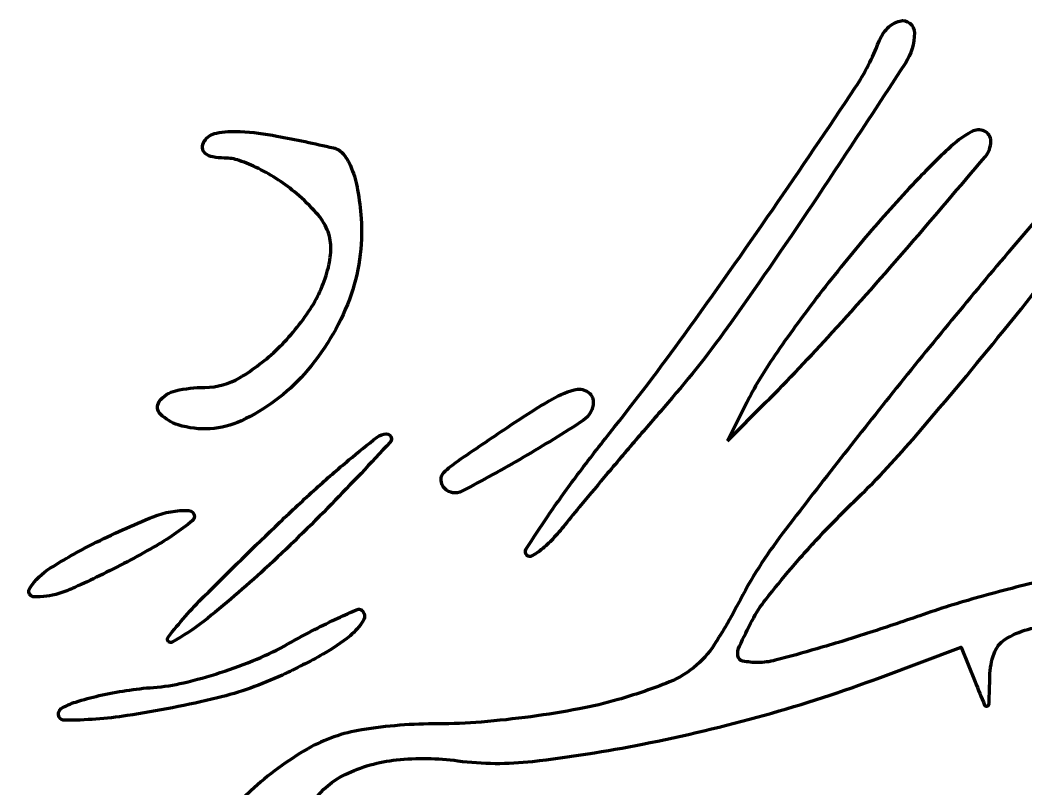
# Model space of a CAD drawing. Extents: x -683.2 to -647, y -482.4 to -428.5.
# Drawn here: x -659.911 to -657.647, y -457.207 to -455.476 of the extents above; entities that cross this region are included whole.
import ezdxf

# ---------------------------------------------------------------- set-up
doc = ezdxf.new("R2010")
doc.units = 0
doc.layers.add('layer0', color=255, linetype='CONTINUOUS', lineweight=100)

msp = doc.modelspace()

# ---------------------------------------------------------------- linework, layer by layer
at = {"layer": 'layer0'}
for p, q in [((-658.3186, -456.4233), (-658.2328, -456.3373)), ((-658.2753, -456.3373), (-658.3186, -456.4233))]:
    msp.add_line(p, q, dxfattribs=at)
msp.add_lwpolyline([(-657.9742, -456.9557), (-657.7924, -456.8881), (-657.7613, -456.9655)], dxfattribs=at)
for points, knots in [([(-658.7717, -456.6667), (-658.7747, -456.6712), (-658.774, -456.6771), (-658.7702, -456.6809), (-658.7702, -456.6809), (-658.7673, -456.6838), (-658.7628, -456.6845), (-658.7591, -456.6825), (-658.7591, -456.6825), (-658.7516, -456.6783), (-658.7444, -456.6736), (-658.7377, -456.6682), (-658.7377, -456.6682), (-658.7285, -456.6609), (-658.7198, -456.6529), (-658.7119, -456.6443), (-658.7119, -456.6443), (-658.7023, -456.6342), (-658.6932, -456.6236), (-658.6846, -456.6126), (-658.6846, -456.6126), (-658.6725, -456.5974), (-658.6603, -456.5822), (-658.6478, -456.5673), (-658.6478, -456.5673), (-658.6281, -456.5435), (-658.6083, -456.5199), (-658.5884, -456.4963), (-658.5884, -456.4963), (-658.5658, -456.4695), (-658.5431, -456.4427), (-658.5203, -456.4161), (-658.5203, -456.4161), (-658.4977, -456.3897), (-658.4752, -456.3635), (-658.4524, -456.3373), (-658.4524, -456.3373), (-658.4023, -456.2796), (-658.3551, -456.2195), (-658.3109, -456.1573), (-658.3109, -456.1573), (-658.2443, -456.0635), (-658.1791, -455.9687), (-658.1154, -455.873), (-658.1154, -455.873), (-658.049, -455.7733), (-657.9833, -455.6733), (-657.9182, -455.5729), (-657.9182, -455.5729), (-657.905, -455.5526), (-657.8979, -455.5289), (-657.8979, -455.5046), (-657.8979, -455.5046), (-657.8979, -455.4963), (-657.9016, -455.4885), (-657.908, -455.4832), (-657.908, -455.4832), (-657.9143, -455.4781), (-657.9227, -455.4762), (-657.9305, -455.4782), (-657.9305, -455.4782), (-657.9412, -455.481), (-657.9508, -455.4866), (-657.9584, -455.4945), (-657.9584, -455.4945), (-657.9669, -455.5034), (-657.9735, -455.5138), (-657.9779, -455.5252), (-657.9779, -455.5252), (-657.9918, -455.5613), (-658.0096, -455.5958), (-658.031, -455.6279), (-658.031, -455.6279), (-658.0922, -455.7198), (-658.1541, -455.8112), (-658.2167, -455.9022), (-658.2167, -455.9022), (-658.2818, -455.9968), (-658.348, -456.0906), (-658.4153, -456.1837), (-658.4153, -456.1837), (-658.4697, -456.2589), (-658.5258, -456.3329), (-658.5836, -456.4056), (-658.5836, -456.4056), (-658.6097, -456.4386), (-658.6354, -456.4719), (-658.6607, -456.5056), (-658.6607, -456.5056), (-658.6821, -456.5342), (-658.7028, -456.5632), (-658.7228, -456.5927), (-658.7228, -456.5927), (-658.7394, -456.6172), (-658.7557, -456.6419), (-658.7717, -456.6667), (-658.7717, -456.6667), (-658.7717, -456.6667), (-658.7717, -456.6667), (-658.7717, -456.6667)], [0, 0, 0, 0, 0.04, 0.04, 0.04, 0.04, 0.08, 0.08, 0.08, 0.08, 0.12, 0.12, 0.12, 0.12, 0.16, 0.16, 0.16, 0.16, 0.2, 0.2, 0.2, 0.2, 0.24, 0.24, 0.24, 0.24, 0.28, 0.28, 0.28, 0.28, 0.32, 0.32, 0.32, 0.32, 0.36, 0.36, 0.36, 0.36, 0.4, 0.4, 0.4, 0.4, 0.44, 0.44, 0.44, 0.44, 0.48, 0.48, 0.48, 0.48, 0.52, 0.52, 0.52, 0.52, 0.56, 0.56, 0.56, 0.56, 0.6, 0.6, 0.6, 0.6, 0.64, 0.64, 0.64, 0.64, 0.68, 0.68, 0.68, 0.68, 0.72, 0.72, 0.72, 0.72, 0.76, 0.76, 0.76, 0.76, 0.8, 0.8, 0.8, 0.8, 0.84, 0.84, 0.84, 0.84, 0.88, 0.88, 0.88, 0.88, 0.92, 0.92, 0.92, 0.92, 0.96, 0.96, 0.96, 0.96, 1, 1, 1, 1]), ([(-657.7613, -456.9655), (-657.7543, -456.983), (-657.7471, -457.0006), (-657.7398, -457.0181), (-657.7398, -457.0181), (-657.7389, -457.0203), (-657.7363, -457.0214), (-657.7341, -457.0206), (-657.7341, -457.0206), (-657.7316, -457.0196), (-657.7299, -457.0173), (-657.7298, -457.0146), (-657.7298, -457.0146), (-657.7291, -456.994), (-657.7285, -456.9735), (-657.728, -456.9529), (-657.728, -456.9529), (-657.7276, -456.9355), (-657.7244, -456.9183), (-657.7187, -456.902), (-657.7187, -456.902), (-657.7141, -456.8891), (-657.7055, -456.8781), (-657.6941, -456.8706), (-657.6941, -456.8706), (-657.6783, -456.8603), (-657.661, -456.8526), (-657.6428, -456.8479), (-657.6428, -456.8479), (-657.6041, -456.838), (-657.5652, -456.8289), (-657.5261, -456.8206), (-657.5261, -456.8206), (-657.4739, -456.8095), (-657.4213, -456.8006), (-657.3683, -456.7938), (-657.3683, -456.7938), (-657.3303, -456.789), (-657.2917, -456.7882), (-657.2535, -456.7916), (-657.2535, -456.7916), (-657.23, -456.7937), (-657.2073, -456.8007), (-657.1868, -456.8121), (-657.1868, -456.8121), (-657.1726, -456.82), (-657.1652, -456.8363), (-657.1688, -456.8522), (-657.1688, -456.8522), (-657.1788, -456.8978), (-657.1885, -456.9434), (-657.1978, -456.9892), (-657.1978, -456.9892), (-657.2021, -457.0105), (-657.205, -457.0321), (-657.2063, -457.0538), (-657.2063, -457.0538), (-657.2068, -457.0626), (-657.2046, -457.0712), (-657.1998, -457.0785), (-657.1998, -457.0785), (-657.1962, -457.084), (-657.1888, -457.0857), (-657.1832, -457.0822), (-657.1832, -457.0822), (-657.1768, -457.0782), (-657.1714, -457.0729), (-657.1674, -457.0665), (-657.1674, -457.0665), (-657.1611, -457.0564), (-657.1553, -457.046), (-657.1503, -457.0352), (-657.1503, -457.0352), (-657.1443, -457.0226), (-657.1391, -457.0096), (-657.1346, -456.9963), (-657.1346, -456.9963), (-657.1301, -456.9826), (-657.1262, -456.9687), (-657.1231, -456.9546), (-657.1231, -456.9546), (-657.1202, -456.9413), (-657.1167, -456.9282), (-657.1127, -456.9152), (-657.1127, -456.9152), (-657.1093, -456.9044), (-657.1052, -456.8939), (-657.1002, -456.8837), (-657.1002, -456.8837), (-657.0967, -456.8764), (-657.0925, -456.8695), (-657.0876, -456.8629), (-657.0876, -456.8629), (-657.0853, -456.8598), (-657.0811, -456.8587), (-657.0775, -456.8603), (-657.0775, -456.8603), (-656.9916, -456.8998), (-656.9062, -456.9405), (-656.8215, -456.9824), (-656.8215, -456.9824), (-656.7645, -457.0106), (-656.7087, -457.0412), (-656.6543, -457.0742), (-656.6543, -457.0742), (-656.6181, -457.0963), (-656.583, -457.1202), (-656.5493, -457.1458), (-656.5493, -457.1458), (-656.536, -457.1559), (-656.5311, -457.1734), (-656.537, -457.1888), (-656.537, -457.1888), (-656.5486, -457.2191), (-656.5489, -457.2526), (-656.5377, -457.283), (-656.5377, -457.283), (-656.5246, -457.3189), (-656.5038, -457.3515), (-656.4769, -457.3786), (-656.4769, -457.3786), (-656.4472, -457.4084), (-656.4121, -457.4323), (-656.3735, -457.4489), (-656.3735, -457.4489), (-656.3365, -457.4648), (-656.2965, -457.4723), (-656.2563, -457.471), (-656.2563, -457.471), (-656.2434, -457.4706), (-656.2306, -457.4699), (-656.2177, -457.469), (-656.2177, -457.469), (-656.2148, -457.4688), (-656.2125, -457.4662), (-656.2126, -457.4633), (-656.2126, -457.4633), (-656.2128, -457.4598), (-656.2146, -457.4567), (-656.2175, -457.4548), (-656.2175, -457.4548), (-656.231, -457.4457), (-656.2446, -457.4367), (-656.2584, -457.428), (-656.2584, -457.428), (-656.3002, -457.4011), (-656.3414, -457.3733), (-656.382, -457.3446), (-656.382, -457.3446), (-656.4039, -457.3292), (-656.4236, -457.311), (-656.4409, -457.2905), (-656.4409, -457.2905), (-656.4518, -457.2776), (-656.4589, -457.2618), (-656.4611, -457.245), (-656.4611, -457.245), (-656.4633, -457.2287), (-656.4603, -457.2122), (-656.4525, -457.1977), (-656.4525, -457.1977), (-656.4458, -457.1852), (-656.4366, -457.1742), (-656.4254, -457.1653), (-656.4254, -457.1653), (-656.4148, -457.157), (-656.4023, -457.1512), (-656.389, -457.1487), (-656.389, -457.1487), (-656.3698, -457.145), (-656.3502, -457.1437), (-656.3306, -457.1448), (-656.3306, -457.1448), (-656.2938, -457.1468), (-656.257, -457.1496), (-656.2203, -457.1532), (-656.2203, -457.1532), (-656.1939, -457.1558), (-656.1676, -457.1591), (-656.1414, -457.1631), (-656.1414, -457.1631), (-656.1167, -457.1669), (-656.0922, -457.1715), (-656.0678, -457.1769), (-656.0678, -457.1769), (-656.0475, -457.1814), (-656.0273, -457.1865), (-656.0073, -457.1922), (-656.0073, -457.1922), (-655.9971, -457.1951), (-655.9876, -457.2), (-655.9793, -457.2066), (-655.9793, -457.2066), (-655.9583, -457.2231), (-655.9441, -457.2468), (-655.9393, -457.2731), (-655.9393, -457.2731), (-655.933, -457.3079), (-655.9321, -457.3435), (-655.9368, -457.3787), (-655.9368, -457.3787), (-655.9419, -457.4178), (-655.9525, -457.4561), (-655.9683, -457.4922), (-655.9683, -457.4922), (-655.983, -457.5258), (-656.0034, -457.5565), (-656.0287, -457.583), (-656.0287, -457.583), (-656.0402, -457.5948), (-656.051, -457.6072), (-656.0613, -457.6201), (-656.0613, -457.6201), (-656.0691, -457.6297), (-656.0759, -457.6401), (-656.0816, -457.6512), (-656.0816, -457.6512), (-656.0848, -457.6573), (-656.0865, -457.6642), (-656.0868, -457.6712), (-656.0868, -457.6712), (-656.0869, -457.6756), (-656.0834, -457.6794), (-656.079, -457.6795), (-656.079, -457.6795), (-656.0789, -457.6795), (-656.0788, -457.6795), (-656.0787, -457.6795), (-656.0787, -457.6795), (-656.0591, -457.6795), (-656.0401, -457.6725), (-656.0252, -457.6596), (-656.0252, -457.6596), (-655.9991, -457.6371), (-655.9747, -457.6128), (-655.9521, -457.5868), (-655.9521, -457.5868), (-655.928, -457.5591), (-655.9061, -457.5295), (-655.8865, -457.4984), (-655.8865, -457.4984), (-655.8712, -457.474), (-655.8598, -457.4473), (-655.8528, -457.4193), (-655.8528, -457.4193), (-655.8497, -457.4069), (-655.8478, -457.3942), (-655.8474, -457.3815), (-655.8474, -457.3815), (-655.8468, -457.3671), (-655.8472, -457.3527), (-655.8487, -457.3383), (-655.8487, -457.3383), (-655.8502, -457.3243), (-655.8527, -457.3104), (-655.8561, -457.2967), (-655.8561, -457.2967), (-655.8591, -457.2852), (-655.8634, -457.274), (-655.869, -457.2635), (-655.869, -457.2635), (-655.8825, -457.2384), (-655.9023, -457.2171), (-655.9264, -457.2019), (-655.9264, -457.2019), (-655.967, -457.1763), (-656.0091, -457.1531), (-656.0524, -457.1324), (-656.0524, -457.1324), (-656.0972, -457.1111), (-656.1432, -457.0927), (-656.1902, -457.0771), (-656.1902, -457.0771), (-656.2244, -457.0658), (-656.2602, -457.06), (-656.2961, -457.06), (-656.2961, -457.06), (-656.3329, -457.06), (-656.3694, -457.055), (-656.4048, -457.0451), (-656.4048, -457.0451), (-656.4526, -457.0316), (-656.4995, -457.0156), (-656.5455, -456.9969), (-656.5455, -456.9969), (-656.6012, -456.9742), (-656.6558, -456.9488), (-656.709, -456.9207), (-656.709, -456.9207), (-656.7703, -456.8885), (-656.8306, -456.8543), (-656.8897, -456.8182), (-656.8897, -456.8182), (-656.9388, -456.7883), (-656.9884, -456.7594), (-657.0386, -456.7316), (-657.0386, -456.7316), (-657.0653, -456.7168), (-657.0936, -456.7053), (-657.123, -456.6974), (-657.123, -456.6974), (-657.1508, -456.6899), (-657.1796, -456.6863), (-657.2084, -456.6867), (-657.2084, -456.6867), (-657.2568, -456.6874), (-657.3051, -456.6897), (-657.3533, -456.6935), (-657.3533, -456.6935), (-657.39, -456.6963), (-657.4265, -456.7011), (-657.4627, -456.7077), (-657.4627, -456.7077), (-657.5102, -456.7164), (-657.5574, -456.7262), (-657.6044, -456.7371), (-657.6044, -456.7371), (-657.6542, -456.7487), (-657.7037, -456.7614), (-657.7529, -456.7752), (-657.7529, -456.7752), (-657.7975, -456.7878), (-657.8417, -456.8016), (-657.8854, -456.8169), (-657.8854, -456.8169), (-657.9254, -456.8308), (-657.9655, -456.8443), (-658.0058, -456.8573), (-658.0058, -456.8573), (-658.0428, -456.8692), (-658.08, -456.8806), (-658.1174, -456.8914), (-658.1174, -456.8914), (-658.1486, -456.9004), (-658.1799, -456.9091), (-658.2112, -456.9173), (-658.2112, -456.9173), (-658.224, -456.9207), (-658.2371, -456.9224), (-658.2502, -456.9224), (-658.2502, -456.9224), (-658.2617, -456.9224), (-658.273, -456.9213), (-658.2842, -456.9191), (-658.2842, -456.9191), (-658.29, -456.918), (-658.2944, -456.9134), (-658.2952, -456.9076), (-658.2952, -456.9076), (-658.2961, -456.8999), (-658.2949, -456.8922), (-658.2916, -456.8852), (-658.2916, -456.8852), (-658.2824, -456.8658), (-658.2728, -456.8467), (-658.2629, -456.8277), (-658.2629, -456.8277), (-658.2541, -456.811), (-658.2438, -456.795), (-658.2322, -456.7801), (-658.2322, -456.7801), (-658.2137, -456.7564), (-658.1948, -456.7332), (-658.1753, -456.7103), (-658.1753, -456.7103), (-658.153, -456.6843), (-658.1301, -456.6588), (-658.1066, -456.6338), (-658.1066, -456.6338), (-658.0832, -456.609), (-658.0592, -456.5847), (-658.0347, -456.561), (-658.0347, -456.561), (-657.9882, -456.5162), (-657.9438, -456.4692), (-657.9017, -456.4202), (-657.9017, -456.4202), (-657.8367, -456.3447), (-657.7726, -456.2682), (-657.7097, -456.191), (-657.7097, -456.191), (-657.64, -456.1053), (-657.5714, -456.0187), (-657.504, -455.9312), (-657.504, -455.9312), (-657.4404, -455.8485), (-657.3781, -455.7649), (-657.3173, -455.6803), (-657.3173, -455.6803), (-657.3066, -455.6654), (-657.2986, -455.6489), (-657.2936, -455.6313), (-657.2936, -455.6313), (-657.293, -455.6289), (-657.2932, -455.6263), (-657.2942, -455.6241), (-657.2942, -455.6241), (-657.2966, -455.6188), (-657.3028, -455.6165), (-657.3081, -455.6189), (-657.3081, -455.6189), (-657.3305, -455.6291), (-657.3513, -455.6427), (-657.3696, -455.6592), (-657.3696, -455.6592), (-657.3997, -455.6862), (-657.4288, -455.7144), (-657.4567, -455.7437), (-657.4567, -455.7437), (-657.533, -455.8234), (-657.6068, -455.9053), (-657.6782, -455.9894), (-657.6782, -455.9894), (-657.7692, -456.0965), (-657.8585, -456.2049), (-657.9464, -456.3146), (-657.9464, -456.3146), (-658.0302, -456.4193), (-658.1129, -456.525), (-658.1944, -456.6316), (-658.1944, -456.6316), (-658.2325, -456.6816), (-658.2662, -456.7348), (-658.2951, -456.7906), (-658.2951, -456.7906), (-658.3113, -456.8221), (-658.3292, -456.8527), (-658.3484, -456.8824), (-658.3484, -456.8824), (-658.3611, -456.902), (-658.3769, -456.9195), (-658.3951, -456.934), (-658.3951, -456.934), (-658.4139, -456.949), (-658.4348, -456.9609), (-658.4572, -456.9695), (-658.4572, -456.9695), (-658.4926, -456.9831), (-658.5285, -456.9951), (-658.5649, -457.0057), (-658.5649, -457.0057), (-658.5937, -457.0141), (-658.6228, -457.0211), (-658.6522, -457.0266), (-658.6522, -457.0266), (-658.6883, -457.0334), (-658.7245, -457.0392), (-658.761, -457.0442), (-658.761, -457.0442), (-658.7982, -457.0492), (-658.8354, -457.0532), (-658.8729, -457.0562), (-658.8729, -457.0562), (-658.9052, -457.0589), (-658.9376, -457.0602), (-658.9701, -457.0602), (-658.9701, -457.0602), (-659.0276, -457.0603), (-659.085, -457.0648), (-659.1418, -457.0738), (-659.1418, -457.0738), (-659.1844, -457.0805), (-659.2255, -457.0949), (-659.2629, -457.1164), (-659.2629, -457.1164), (-659.3092, -457.1429), (-659.3523, -457.1747), (-659.3913, -457.2111), (-659.3913, -457.2111), (-659.4688, -457.2835), (-659.5451, -457.3572), (-659.6201, -457.4323), (-659.6201, -457.4323), (-659.6627, -457.4751), (-659.7066, -457.5166), (-659.7516, -457.5569), (-659.7516, -457.5569), (-659.7899, -457.5911), (-659.8298, -457.6235), (-659.871, -457.654), (-659.871, -457.654), (-659.9094, -457.6824), (-659.9492, -457.7088), (-659.9903, -457.7331), (-659.9903, -457.7331), (-660.0329, -457.7583), (-660.0765, -457.7815), (-660.1212, -457.8027)], [0, 0, 0, 0, 0.008197, 0.008197, 0.008197, 0.008197, 0.016393, 0.016393, 0.016393, 0.016393, 0.02459, 0.02459, 0.02459, 0.02459, 0.032787, 0.032787, 0.032787, 0.032787, 0.040984, 0.040984, 0.040984, 0.040984, 0.04918, 0.04918, 0.04918, 0.04918, 0.057377, 0.057377, 0.057377, 0.057377, 0.065574, 0.065574, 0.065574, 0.065574, 0.07377, 0.07377, 0.07377, 0.07377, 0.081967, 0.081967, 0.081967, 0.081967, 0.090164, 0.090164, 0.090164, 0.090164, 0.098361, 0.098361, 0.098361, 0.098361, 0.106557, 0.106557, 0.106557, 0.106557, 0.114754, 0.114754, 0.114754, 0.114754, 0.122951, 0.122951, 0.122951, 0.122951, 0.131148, 0.131148, 0.131148, 0.131148, 0.139344, 0.139344, 0.139344, 0.139344, 0.147541, 0.147541, 0.147541, 0.147541, 0.155738, 0.155738, 0.155738, 0.155738, 0.163934, 0.163934, 0.163934, 0.163934, 0.172131, 0.172131, 0.172131, 0.172131, 0.180328, 0.180328, 0.180328, 0.180328, 0.188525, 0.188525, 0.188525, 0.188525, 0.196721, 0.196721, 0.196721, 0.196721, 0.204918, 0.204918, 0.204918, 0.204918, 0.213115, 0.213115, 0.213115, 0.213115, 0.221311, 0.221311, 0.221311, 0.221311, 0.229508, 0.229508, 0.229508, 0.229508, 0.237705, 0.237705, 0.237705, 0.237705, 0.245902, 0.245902, 0.245902, 0.245902, 0.254098, 0.254098, 0.254098, 0.254098, 0.262295, 0.262295, 0.262295, 0.262295, 0.270492, 0.270492, 0.270492, 0.270492, 0.278689, 0.278689, 0.278689, 0.278689, 0.286885, 0.286885, 0.286885, 0.286885, 0.295082, 0.295082, 0.295082, 0.295082, 0.303279, 0.303279, 0.303279, 0.303279, 0.311475, 0.311475, 0.311475, 0.311475, 0.319672, 0.319672, 0.319672, 0.319672, 0.327869, 0.327869, 0.327869, 0.327869, 0.336066, 0.336066, 0.336066, 0.336066, 0.344262, 0.344262, 0.344262, 0.344262, 0.352459, 0.352459, 0.352459, 0.352459, 0.360656, 0.360656, 0.360656, 0.360656, 0.368852, 0.368852, 0.368852, 0.368852, 0.377049, 0.377049, 0.377049, 0.377049, 0.385246, 0.385246, 0.385246, 0.385246, 0.393443, 0.393443, 0.393443, 0.393443, 0.401639, 0.401639, 0.401639, 0.401639, 0.409836, 0.409836, 0.409836, 0.409836, 0.418033, 0.418033, 0.418033, 0.418033, 0.426229, 0.426229, 0.426229, 0.426229, 0.434426, 0.434426, 0.434426, 0.434426, 0.442623, 0.442623, 0.442623, 0.442623, 0.45082, 0.45082, 0.45082, 0.45082, 0.459016, 0.459016, 0.459016, 0.459016, 0.467213, 0.467213, 0.467213, 0.467213, 0.47541, 0.47541, 0.47541, 0.47541, 0.483607, 0.483607, 0.483607, 0.483607, 0.491803, 0.491803, 0.491803, 0.491803, 0.5, 0.5, 0.5, 0.5, 0.508197, 0.508197, 0.508197, 0.508197, 0.516393, 0.516393, 0.516393, 0.516393, 0.52459, 0.52459, 0.52459, 0.52459, 0.532787, 0.532787, 0.532787, 0.532787, 0.540984, 0.540984, 0.540984, 0.540984, 0.54918, 0.54918, 0.54918, 0.54918, 0.557377, 0.557377, 0.557377, 0.557377, 0.565574, 0.565574, 0.565574, 0.565574, 0.57377, 0.57377, 0.57377, 0.57377, 0.581967, 0.581967, 0.581967, 0.581967, 0.590164, 0.590164, 0.590164, 0.590164, 0.598361, 0.598361, 0.598361, 0.598361, 0.606557, 0.606557, 0.606557, 0.606557, 0.614754, 0.614754, 0.614754, 0.614754, 0.622951, 0.622951, 0.622951, 0.622951, 0.631148, 0.631148, 0.631148, 0.631148, 0.639344, 0.639344, 0.639344, 0.639344, 0.647541, 0.647541, 0.647541, 0.647541, 0.655738, 0.655738, 0.655738, 0.655738, 0.663934, 0.663934, 0.663934, 0.663934, 0.672131, 0.672131, 0.672131, 0.672131, 0.680328, 0.680328, 0.680328, 0.680328, 0.688525, 0.688525, 0.688525, 0.688525, 0.696721, 0.696721, 0.696721, 0.696721, 0.704918, 0.704918, 0.704918, 0.704918, 0.713115, 0.713115, 0.713115, 0.713115, 0.721311, 0.721311, 0.721311, 0.721311, 0.729508, 0.729508, 0.729508, 0.729508, 0.737705, 0.737705, 0.737705, 0.737705, 0.745902, 0.745902, 0.745902, 0.745902, 0.754098, 0.754098, 0.754098, 0.754098, 0.762295, 0.762295, 0.762295, 0.762295, 0.770492, 0.770492, 0.770492, 0.770492, 0.778688, 0.778688, 0.778688, 0.778688, 0.786885, 0.786885, 0.786885, 0.786885, 0.795082, 0.795082, 0.795082, 0.795082, 0.803279, 0.803279, 0.803279, 0.803279, 0.811475, 0.811475, 0.811475, 0.811475, 0.819672, 0.819672, 0.819672, 0.819672, 0.827869, 0.827869, 0.827869, 0.827869, 0.836066, 0.836066, 0.836066, 0.836066, 0.844262, 0.844262, 0.844262, 0.844262, 0.852459, 0.852459, 0.852459, 0.852459, 0.860656, 0.860656, 0.860656, 0.860656, 0.868852, 0.868852, 0.868852, 0.868852, 0.877049, 0.877049, 0.877049, 0.877049, 0.885246, 0.885246, 0.885246, 0.885246, 0.893443, 0.893443, 0.893443, 0.893443, 0.901639, 0.901639, 0.901639, 0.901639, 0.909836, 0.909836, 0.909836, 0.909836, 0.918033, 0.918033, 0.918033, 0.918033, 0.926229, 0.926229, 0.926229, 0.926229, 0.934426, 0.934426, 0.934426, 0.934426, 0.942623, 0.942623, 0.942623, 0.942623, 0.95082, 0.95082, 0.95082, 0.95082, 0.959016, 0.959016, 0.959016, 0.959016, 0.967213, 0.967213, 0.967213, 0.967213, 0.97541, 0.97541, 0.97541, 0.97541, 0.983607, 0.983607, 0.983607, 0.983607, 0.991803, 0.991803, 0.991803, 0.991803, 1, 1, 1, 1]), ([(-658.2328, -456.3373), (-658.1816, -456.2859), (-658.1315, -456.2333), (-658.0826, -456.1795), (-658.0826, -456.1795), (-658.0241, -456.1152), (-657.9665, -456.05), (-657.9097, -455.9841), (-657.9097, -455.9841), (-657.8525, -455.9177), (-657.7955, -455.8511), (-657.7389, -455.7843), (-657.7389, -455.7843), (-657.7305, -455.7744), (-657.7258, -455.7618), (-657.7258, -455.7488), (-657.7258, -455.7488), (-657.7258, -455.7392), (-657.7314, -455.7304), (-657.7402, -455.7263), (-657.7402, -455.7263), (-657.7495, -455.722), (-657.7602, -455.7224), (-657.7691, -455.7274), (-657.7691, -455.7274), (-657.7883, -455.7381), (-657.8062, -455.7512), (-657.8221, -455.7664), (-657.8221, -455.7664), (-657.8495, -455.7924), (-657.8762, -455.8193), (-657.9022, -455.8469), (-657.9022, -455.8469), (-657.9409, -455.888), (-657.9784, -455.9301), (-658.0147, -455.9732), (-658.0147, -455.9732), (-658.0524, -456.018), (-658.0891, -456.0637), (-658.1245, -456.1103), (-658.1245, -456.1103), (-658.1566, -456.1525), (-658.1876, -456.1956), (-658.2176, -456.2393), (-658.2176, -456.2393), (-658.239, -456.2707), (-658.2583, -456.3034), (-658.2753, -456.3373)], [0, 0, 0, 0, 0.083333, 0.083333, 0.083333, 0.083333, 0.166667, 0.166667, 0.166667, 0.166667, 0.25, 0.25, 0.25, 0.25, 0.333333, 0.333333, 0.333333, 0.333333, 0.416667, 0.416667, 0.416667, 0.416667, 0.5, 0.5, 0.5, 0.5, 0.583333, 0.583333, 0.583333, 0.583333, 0.666667, 0.666667, 0.666667, 0.666667, 0.75, 0.75, 0.75, 0.75, 0.833333, 0.833333, 0.833333, 0.833333, 0.916667, 0.916667, 0.916667, 0.916667, 1, 1, 1, 1]), ([(-659.5549, -456.3873), (-659.5081, -456.4022), (-659.4573, -456.399), (-659.4128, -456.3782), (-659.4128, -456.3782), (-659.3588, -456.3531), (-659.3105, -456.3172), (-659.271, -456.2726), (-659.271, -456.2726), (-659.2273, -456.2232), (-659.193, -456.1664), (-659.1697, -456.1048), (-659.1697, -456.1048), (-659.1478, -456.0467), (-659.1388, -455.9844), (-659.1433, -455.9225), (-659.1433, -455.9225), (-659.1449, -455.9009), (-659.1475, -455.8795), (-659.1511, -455.8581), (-659.1511, -455.8581), (-659.1539, -455.8417), (-659.1584, -455.8256), (-659.1645, -455.8101), (-659.1645, -455.8101), (-659.169, -455.7987), (-659.1752, -455.7879), (-659.1828, -455.7783), (-659.1828, -455.7783), (-659.1885, -455.771), (-659.1966, -455.7659), (-659.2057, -455.7638), (-659.2057, -455.7638), (-659.2479, -455.7541), (-659.2902, -455.7451), (-659.3328, -455.7371), (-659.3328, -455.7371), (-659.36, -455.7319), (-659.3877, -455.7285), (-659.4154, -455.7271), (-659.4154, -455.7271), (-659.4333, -455.7262), (-659.4513, -455.7273), (-659.469, -455.7305), (-659.469, -455.7305), (-659.4803, -455.7325), (-659.4902, -455.7392), (-659.4962, -455.749), (-659.4962, -455.749), (-659.499, -455.7535), (-659.5004, -455.7587), (-659.5001, -455.764), (-659.5001, -455.764), (-659.4999, -455.7688), (-659.4977, -455.7732), (-659.4941, -455.7763), (-659.4941, -455.7763), (-659.4892, -455.7803), (-659.4833, -455.7831), (-659.4771, -455.7842), (-659.4771, -455.7842), (-659.4684, -455.7859), (-659.4595, -455.7867), (-659.4506, -455.7867), (-659.4506, -455.7867), (-659.4393, -455.7867), (-659.4282, -455.7885), (-659.4176, -455.7922), (-659.4176, -455.7922), (-659.4029, -455.7973), (-659.3885, -455.8033), (-659.3745, -455.8102), (-659.3745, -455.8102), (-659.3589, -455.8179), (-659.3438, -455.8266), (-659.3292, -455.8362), (-659.3292, -455.8362), (-659.3149, -455.8455), (-659.3013, -455.8557), (-659.2885, -455.8668), (-659.2885, -455.8668), (-659.2726, -455.8805), (-659.2576, -455.8951), (-659.2435, -455.9106), (-659.2435, -455.9106), (-659.2335, -455.9217), (-659.2253, -455.9344), (-659.2194, -455.9482), (-659.2194, -455.9482), (-659.2141, -455.9604), (-659.2114, -455.9735), (-659.2113, -455.9868), (-659.2113, -455.9868), (-659.2112, -456.0024), (-659.2131, -456.0179), (-659.2169, -456.033), (-659.2169, -456.033), (-659.2252, -456.0661), (-659.2388, -456.0976), (-659.2574, -456.1262), (-659.2574, -456.1262), (-659.2783, -456.1587), (-659.3029, -456.1886), (-659.3306, -456.2156), (-659.3306, -456.2156), (-659.3566, -456.2408), (-659.3854, -456.2629), (-659.4166, -456.2815), (-659.4166, -456.2815), (-659.4402, -456.2955), (-659.4671, -456.3029), (-659.4946, -456.3029), (-659.4946, -456.3029), (-659.5169, -456.3029), (-659.5392, -456.3055), (-659.561, -456.3105), (-659.561, -456.3105), (-659.5757, -456.3138), (-659.5887, -456.3225), (-659.5974, -456.3347), (-659.5974, -456.3347), (-659.6038, -456.3436), (-659.6027, -456.3558), (-659.5948, -456.3634), (-659.5948, -456.3634), (-659.5836, -456.3744), (-659.5699, -456.3826), (-659.5549, -456.3873), (-659.5549, -456.3873), (-659.5549, -456.3873), (-659.5549, -456.3873), (-659.5549, -456.3873)], [0, 0, 0, 0, 0.030303, 0.030303, 0.030303, 0.030303, 0.060606, 0.060606, 0.060606, 0.060606, 0.090909, 0.090909, 0.090909, 0.090909, 0.121212, 0.121212, 0.121212, 0.121212, 0.151515, 0.151515, 0.151515, 0.151515, 0.181818, 0.181818, 0.181818, 0.181818, 0.212121, 0.212121, 0.212121, 0.212121, 0.242424, 0.242424, 0.242424, 0.242424, 0.272727, 0.272727, 0.272727, 0.272727, 0.30303, 0.30303, 0.30303, 0.30303, 0.333333, 0.333333, 0.333333, 0.333333, 0.363636, 0.363636, 0.363636, 0.363636, 0.393939, 0.393939, 0.393939, 0.393939, 0.424242, 0.424242, 0.424242, 0.424242, 0.454545, 0.454545, 0.454545, 0.454545, 0.484848, 0.484848, 0.484848, 0.484848, 0.515152, 0.515152, 0.515152, 0.515152, 0.545455, 0.545455, 0.545455, 0.545455, 0.575758, 0.575758, 0.575758, 0.575758, 0.606061, 0.606061, 0.606061, 0.606061, 0.636364, 0.636364, 0.636364, 0.636364, 0.666667, 0.666667, 0.666667, 0.666667, 0.69697, 0.69697, 0.69697, 0.69697, 0.727273, 0.727273, 0.727273, 0.727273, 0.757576, 0.757576, 0.757576, 0.757576, 0.787879, 0.787879, 0.787879, 0.787879, 0.818182, 0.818182, 0.818182, 0.818182, 0.848485, 0.848485, 0.848485, 0.848485, 0.878788, 0.878788, 0.878788, 0.878788, 0.909091, 0.909091, 0.909091, 0.909091, 0.939394, 0.939394, 0.939394, 0.939394, 0.969697, 0.969697, 0.969697, 0.969697, 1, 1, 1, 1]), ([(-658.9634, -456.5121), (-658.9629, -456.5192), (-658.9598, -456.5258), (-658.9549, -456.5308), (-658.9549, -456.5308), (-658.9447, -456.541), (-658.9291, -456.5433), (-658.9163, -456.5367), (-658.9163, -456.5367), (-658.8694, -456.5122), (-658.8231, -456.4866), (-658.7774, -456.46), (-658.7774, -456.46), (-658.7319, -456.4334), (-658.687, -456.4057), (-658.6428, -456.3769), (-658.6428, -456.3769), (-658.629, -456.3678), (-658.6207, -456.3524), (-658.6207, -456.3358), (-658.6207, -456.3358), (-658.6207, -456.3261), (-658.6258, -456.3171), (-658.6341, -456.3122), (-658.6341, -456.3122), (-658.6431, -456.3069), (-658.6539, -456.3055), (-658.6639, -456.3085), (-658.6639, -456.3085), (-658.6836, -456.3143), (-658.7025, -456.3226), (-658.72, -456.3332), (-658.72, -456.3332), (-658.7517, -456.3523), (-658.783, -456.3723), (-658.8137, -456.3929), (-658.8137, -456.3929), (-658.8511, -456.4181), (-658.8884, -456.4434), (-658.9256, -456.4688), (-658.9256, -456.4688), (-658.9367, -456.4764), (-658.9471, -456.485), (-658.9568, -456.4944), (-658.9568, -456.4944), (-658.9615, -456.4991), (-658.964, -456.5055), (-658.9634, -456.5121), (-658.9634, -456.5121), (-658.9634, -456.5121), (-658.9634, -456.5121), (-658.9634, -456.5121)], [0, 0, 0, 0, 0.076923, 0.076923, 0.076923, 0.076923, 0.153846, 0.153846, 0.153846, 0.153846, 0.230769, 0.230769, 0.230769, 0.230769, 0.307692, 0.307692, 0.307692, 0.307692, 0.384615, 0.384615, 0.384615, 0.384615, 0.461538, 0.461538, 0.461538, 0.461538, 0.538462, 0.538462, 0.538462, 0.538462, 0.615385, 0.615385, 0.615385, 0.615385, 0.692308, 0.692308, 0.692308, 0.692308, 0.769231, 0.769231, 0.769231, 0.769231, 0.846154, 0.846154, 0.846154, 0.846154, 0.923077, 0.923077, 0.923077, 0.923077, 1, 1, 1, 1]), ([(-659.5764, -456.8756), (-659.5742, -456.8773), (-659.571, -456.8776), (-659.5685, -456.8763), (-659.5685, -456.8763), (-659.5439, -456.8628), (-659.5203, -456.8473), (-659.4982, -456.8299), (-659.4982, -456.8299), (-659.4505, -456.7924), (-659.4044, -456.7529), (-659.3598, -456.7117), (-659.3598, -456.7117), (-659.3085, -456.6644), (-659.2586, -456.6157), (-659.2099, -456.5657), (-659.2099, -456.5657), (-659.1653, -456.5199), (-659.1213, -456.4734), (-659.0779, -456.4262), (-659.0779, -456.4262), (-659.0759, -456.4241), (-659.0749, -456.4212), (-659.075, -456.4182), (-659.075, -456.4182), (-659.0752, -456.412), (-659.0804, -456.4071), (-659.0867, -456.4073), (-659.0867, -456.4073), (-659.0941, -456.4076), (-659.1013, -456.4102), (-659.1072, -456.4149), (-659.1072, -456.4149), (-659.1285, -456.4318), (-659.1497, -456.4489), (-659.1707, -456.4663), (-659.1707, -456.4663), (-659.1957, -456.4872), (-659.2204, -456.5086), (-659.2446, -456.5305), (-659.2446, -456.5305), (-659.2722, -456.5555), (-659.2993, -456.5808), (-659.3262, -456.6065), (-659.3262, -456.6065), (-659.3837, -456.6616), (-659.4406, -456.7173), (-659.4969, -456.7736), (-659.4969, -456.7736), (-659.5258, -456.8025), (-659.5528, -456.8332), (-659.5777, -456.8655), (-659.5777, -456.8655), (-659.5801, -456.8687), (-659.5795, -456.8732), (-659.5764, -456.8756), (-659.5764, -456.8756), (-659.5764, -456.8756), (-659.5764, -456.8756), (-659.5764, -456.8756)], [0, 0, 0, 0, 0.066667, 0.066667, 0.066667, 0.066667, 0.133333, 0.133333, 0.133333, 0.133333, 0.2, 0.2, 0.2, 0.2, 0.266667, 0.266667, 0.266667, 0.266667, 0.333333, 0.333333, 0.333333, 0.333333, 0.4, 0.4, 0.4, 0.4, 0.466667, 0.466667, 0.466667, 0.466667, 0.533333, 0.533333, 0.533333, 0.533333, 0.6, 0.6, 0.6, 0.6, 0.666667, 0.666667, 0.666667, 0.666667, 0.733333, 0.733333, 0.733333, 0.733333, 0.8, 0.8, 0.8, 0.8, 0.866667, 0.866667, 0.866667, 0.866667, 0.933333, 0.933333, 0.933333, 0.933333, 1, 1, 1, 1]), ([(-659.8892, -456.7547), (-659.8931, -456.7604), (-659.8916, -456.7682), (-659.8859, -456.7722), (-659.8859, -456.7722), (-659.884, -456.7735), (-659.8818, -456.7742), (-659.8794, -456.7743), (-659.8794, -456.7743), (-659.8606, -456.7752), (-659.8418, -456.7728), (-659.8239, -456.7671), (-659.8239, -456.7671), (-659.8115, -456.7632), (-659.7993, -456.7585), (-659.7875, -456.7532), (-659.7875, -456.7532), (-659.7687, -456.7448), (-659.7502, -456.736), (-659.7318, -456.727), (-659.7318, -456.727), (-659.7108, -456.7168), (-659.6901, -456.7062), (-659.6694, -456.6953), (-659.6694, -456.6953), (-659.649, -456.6845), (-659.6288, -456.6734), (-659.6088, -456.6619), (-659.6088, -456.6619), (-659.5787, -456.6447), (-659.5501, -456.6251), (-659.5233, -456.6031), (-659.5233, -456.6031), (-659.5204, -456.6008), (-659.5187, -456.5974), (-659.5186, -456.5937), (-659.5186, -456.5937), (-659.5182, -456.5865), (-659.5238, -456.5804), (-659.5309, -456.5801), (-659.5309, -456.5801), (-659.5583, -456.5789), (-659.5856, -456.5837), (-659.611, -456.594), (-659.611, -456.594), (-659.6573, -456.6128), (-659.703, -456.6335), (-659.7477, -456.6559), (-659.7477, -456.6559), (-659.7801, -456.6722), (-659.8116, -456.69), (-659.8422, -456.7094), (-659.8422, -456.7094), (-659.8607, -456.7212), (-659.8767, -456.7366), (-659.8892, -456.7547), (-659.8892, -456.7547), (-659.8892, -456.7547), (-659.8892, -456.7547), (-659.8892, -456.7547)], [0, 0, 0, 0, 0.066667, 0.066667, 0.066667, 0.066667, 0.133333, 0.133333, 0.133333, 0.133333, 0.2, 0.2, 0.2, 0.2, 0.266667, 0.266667, 0.266667, 0.266667, 0.333333, 0.333333, 0.333333, 0.333333, 0.4, 0.4, 0.4, 0.4, 0.466667, 0.466667, 0.466667, 0.466667, 0.533333, 0.533333, 0.533333, 0.533333, 0.6, 0.6, 0.6, 0.6, 0.666667, 0.666667, 0.666667, 0.666667, 0.733333, 0.733333, 0.733333, 0.733333, 0.8, 0.8, 0.8, 0.8, 0.866667, 0.866667, 0.866667, 0.866667, 0.933333, 0.933333, 0.933333, 0.933333, 1, 1, 1, 1]), ([(-659.7856, -457.0112), (-659.7971, -457.0148), (-659.808, -457.0198), (-659.8181, -457.0261), (-659.8181, -457.0261), (-659.8247, -457.0302), (-659.8268, -457.039), (-659.8226, -457.0456), (-659.8226, -457.0456), (-659.82, -457.0497), (-659.8155, -457.0523), (-659.8106, -457.0523), (-659.8106, -457.0523), (-659.7635, -457.0524), (-659.7165, -457.0489), (-659.6699, -457.0418), (-659.6699, -457.0418), (-659.6016, -457.0314), (-659.5337, -457.0181), (-659.4665, -457.0019), (-659.4665, -457.0019), (-659.4162, -456.9897), (-659.3673, -456.9725), (-659.3205, -456.9505), (-659.3205, -456.9505), (-659.2896, -456.9359), (-659.2591, -456.9203), (-659.2292, -456.9037), (-659.2292, -456.9037), (-659.2077, -456.8917), (-659.1873, -456.8778), (-659.1682, -456.8622), (-659.1682, -456.8622), (-659.1565, -456.8525), (-659.1464, -456.8411), (-659.1384, -456.8282), (-659.1384, -456.8282), (-659.1335, -456.8204), (-659.135, -456.8102), (-659.142, -456.8042), (-659.142, -456.8042), (-659.1447, -456.8019), (-659.1484, -456.8014), (-659.1516, -456.8027), (-659.1516, -456.8027), (-659.1664, -456.8091), (-659.1811, -456.8156), (-659.1957, -456.8224), (-659.1957, -456.8224), (-659.2134, -456.8305), (-659.2308, -456.8391), (-659.248, -456.8481), (-659.248, -456.8481), (-659.2682, -456.8586), (-659.2881, -456.8694), (-659.3079, -456.8805), (-659.3079, -456.8805), (-659.3304, -456.8932), (-659.3538, -456.9046), (-659.3776, -456.9146), (-659.3776, -456.9146), (-659.4048, -456.9258), (-659.4323, -456.936), (-659.4603, -456.945), (-659.4603, -456.945), (-659.4874, -456.9538), (-659.5148, -456.9614), (-659.5425, -456.9679), (-659.5425, -456.9679), (-659.5649, -456.9731), (-659.5876, -456.9766), (-659.6105, -456.9783), (-659.6105, -456.9783), (-659.631, -456.9799), (-659.6515, -456.9822), (-659.6718, -456.9853), (-659.6718, -456.9853), (-659.6923, -456.9884), (-659.7127, -456.9923), (-659.7329, -456.9969), (-659.7329, -456.9969), (-659.7507, -457.001), (-659.7682, -457.0058), (-659.7856, -457.0112), (-659.7856, -457.0112), (-659.7856, -457.0112), (-659.7856, -457.0112), (-659.7856, -457.0112)], [0, 0, 0, 0, 0.045455, 0.045455, 0.045455, 0.045455, 0.090909, 0.090909, 0.090909, 0.090909, 0.136364, 0.136364, 0.136364, 0.136364, 0.181818, 0.181818, 0.181818, 0.181818, 0.227273, 0.227273, 0.227273, 0.227273, 0.272727, 0.272727, 0.272727, 0.272727, 0.318182, 0.318182, 0.318182, 0.318182, 0.363636, 0.363636, 0.363636, 0.363636, 0.409091, 0.409091, 0.409091, 0.409091, 0.454545, 0.454545, 0.454545, 0.454545, 0.5, 0.5, 0.5, 0.5, 0.545455, 0.545455, 0.545455, 0.545455, 0.590909, 0.590909, 0.590909, 0.590909, 0.636364, 0.636364, 0.636364, 0.636364, 0.681818, 0.681818, 0.681818, 0.681818, 0.727273, 0.727273, 0.727273, 0.727273, 0.772727, 0.772727, 0.772727, 0.772727, 0.818182, 0.818182, 0.818182, 0.818182, 0.863636, 0.863636, 0.863636, 0.863636, 0.909091, 0.909091, 0.909091, 0.909091, 0.954545, 0.954545, 0.954545, 0.954545, 1, 1, 1, 1]), ([(-662.45, -459.5533), (-662.3571, -459.5099), (-662.2658, -459.463), (-662.1764, -459.4128), (-662.1764, -459.4128), (-662.098, -459.3688), (-662.022, -459.3204), (-661.9489, -459.2679), (-661.9489, -459.2679), (-661.8626, -459.206), (-661.7789, -459.1404), (-661.6981, -459.0714), (-661.6981, -459.0714), (-661.5749, -458.9661), (-661.453, -458.8593), (-661.3325, -458.7509), (-661.3325, -458.7509), (-661.2717, -458.6964), (-661.21, -458.6429), (-661.1473, -458.5905), (-661.1473, -458.5905), (-661.0828, -458.5367), (-661.0173, -458.4838), (-660.951, -458.4321), (-660.951, -458.4321), (-660.8918, -458.3859), (-660.8318, -458.3407), (-660.7711, -458.2965), (-660.7711, -458.2965), (-660.7306, -458.2671), (-660.6885, -458.2398), (-660.6451, -458.2149), (-660.6451, -458.2149), (-660.6087, -458.1939), (-660.5723, -458.1728), (-660.5361, -458.1514), (-660.5361, -458.1514), (-660.4963, -458.1279), (-660.4567, -458.1043), (-660.4171, -458.0805), (-660.4171, -458.0805), (-660.3799, -458.0581), (-660.3427, -458.0355), (-660.3057, -458.0128), (-660.3057, -458.0128), (-660.2779, -457.9958), (-660.2502, -457.9784), (-660.2228, -457.9608), (-660.2228, -457.9608), (-660.1999, -457.9461), (-660.1765, -457.9321), (-660.1526, -457.919), (-660.1526, -457.919), (-660.1297, -457.9063), (-660.1063, -457.8945), (-660.0825, -457.8836), (-660.0825, -457.8836), (-660.0624, -457.8744), (-660.0419, -457.8659), (-660.0211, -457.8582), (-660.0211, -457.8582), (-660.0093, -457.8538), (-659.9968, -457.8516), (-659.9843, -457.8516), (-659.9843, -457.8516), (-659.9695, -457.8516), (-659.9551, -457.847), (-659.9431, -457.8385), (-659.9431, -457.8385), (-659.9122, -457.8166), (-659.8819, -457.7939), (-659.8522, -457.7705), (-659.8522, -457.7705), (-659.8151, -457.7413), (-659.779, -457.7109), (-659.7439, -457.6794), (-659.7439, -457.6794), (-659.7032, -457.643), (-659.6634, -457.6057), (-659.6243, -457.5677), (-659.6243, -457.5677), (-659.5858, -457.5301), (-659.5465, -457.4932), (-659.5067, -457.457), (-659.5067, -457.457), (-659.4756, -457.4288), (-659.4436, -457.4017), (-659.4106, -457.3757), (-659.4106, -457.3757), (-659.3864, -457.3567), (-659.3615, -457.3383), (-659.3362, -457.3207), (-659.3362, -457.3207), (-659.3353, -457.3201), (-659.3343, -457.3196), (-659.3333, -457.3192), (-659.3333, -457.3192), (-659.327, -457.3171), (-659.3201, -457.3205), (-659.3179, -457.3268), (-659.3179, -457.3268), (-659.3135, -457.3396), (-659.3069, -457.3516), (-659.2983, -457.3621), (-659.2983, -457.3621), (-659.2927, -457.369), (-659.2833, -457.3716), (-659.2749, -457.3685), (-659.2749, -457.3685), (-659.2662, -457.3653), (-659.2601, -457.3573), (-659.2594, -457.3481), (-659.2594, -457.3481), (-659.2583, -457.3341), (-659.2595, -457.3201), (-659.2631, -457.3065), (-659.2631, -457.3065), (-659.2697, -457.2814), (-659.2647, -457.2547), (-659.2496, -457.2336), (-659.2496, -457.2336), (-659.2315, -457.2083), (-659.2073, -457.188), (-659.1794, -457.1744), (-659.1794, -457.1744), (-659.1429, -457.1568), (-659.1036, -457.1457), (-659.0633, -457.1415), (-659.0633, -457.1415), (-659.0175, -457.1367), (-658.9712, -457.1374), (-658.9255, -457.1435), (-658.9255, -457.1435), (-658.8698, -457.1508), (-658.8134, -457.1513), (-658.7575, -457.1448), (-658.7575, -457.1448), (-658.6744, -457.1351), (-658.5917, -457.1222), (-658.5096, -457.106), (-658.5096, -457.106), (-658.4174, -457.0877), (-658.3259, -457.066), (-658.2354, -457.0407), (-658.2354, -457.0407), (-658.1472, -457.0161), (-658.0601, -456.9877), (-657.9742, -456.9557)], [0, 0, 0, 0, 0.027027, 0.027027, 0.027027, 0.027027, 0.054054, 0.054054, 0.054054, 0.054054, 0.081081, 0.081081, 0.081081, 0.081081, 0.108108, 0.108108, 0.108108, 0.108108, 0.135135, 0.135135, 0.135135, 0.135135, 0.162162, 0.162162, 0.162162, 0.162162, 0.189189, 0.189189, 0.189189, 0.189189, 0.216216, 0.216216, 0.216216, 0.216216, 0.243243, 0.243243, 0.243243, 0.243243, 0.27027, 0.27027, 0.27027, 0.27027, 0.297297, 0.297297, 0.297297, 0.297297, 0.324324, 0.324324, 0.324324, 0.324324, 0.351351, 0.351351, 0.351351, 0.351351, 0.378378, 0.378378, 0.378378, 0.378378, 0.405405, 0.405405, 0.405405, 0.405405, 0.432432, 0.432432, 0.432432, 0.432432, 0.459459, 0.459459, 0.459459, 0.459459, 0.486486, 0.486486, 0.486486, 0.486486, 0.513514, 0.513514, 0.513514, 0.513514, 0.540541, 0.540541, 0.540541, 0.540541, 0.567568, 0.567568, 0.567568, 0.567568, 0.594595, 0.594595, 0.594595, 0.594595, 0.621622, 0.621622, 0.621622, 0.621622, 0.648649, 0.648649, 0.648649, 0.648649, 0.675676, 0.675676, 0.675676, 0.675676, 0.702703, 0.702703, 0.702703, 0.702703, 0.72973, 0.72973, 0.72973, 0.72973, 0.756757, 0.756757, 0.756757, 0.756757, 0.783784, 0.783784, 0.783784, 0.783784, 0.810811, 0.810811, 0.810811, 0.810811, 0.837838, 0.837838, 0.837838, 0.837838, 0.864865, 0.864865, 0.864865, 0.864865, 0.891892, 0.891892, 0.891892, 0.891892, 0.918919, 0.918919, 0.918919, 0.918919, 0.945946, 0.945946, 0.945946, 0.945946, 0.972973, 0.972973, 0.972973, 0.972973, 1, 1, 1, 1])]:
    msp.add_open_spline(points, degree=3, knots=knots, dxfattribs=at)

doc.saveas('drawing.dxf')
